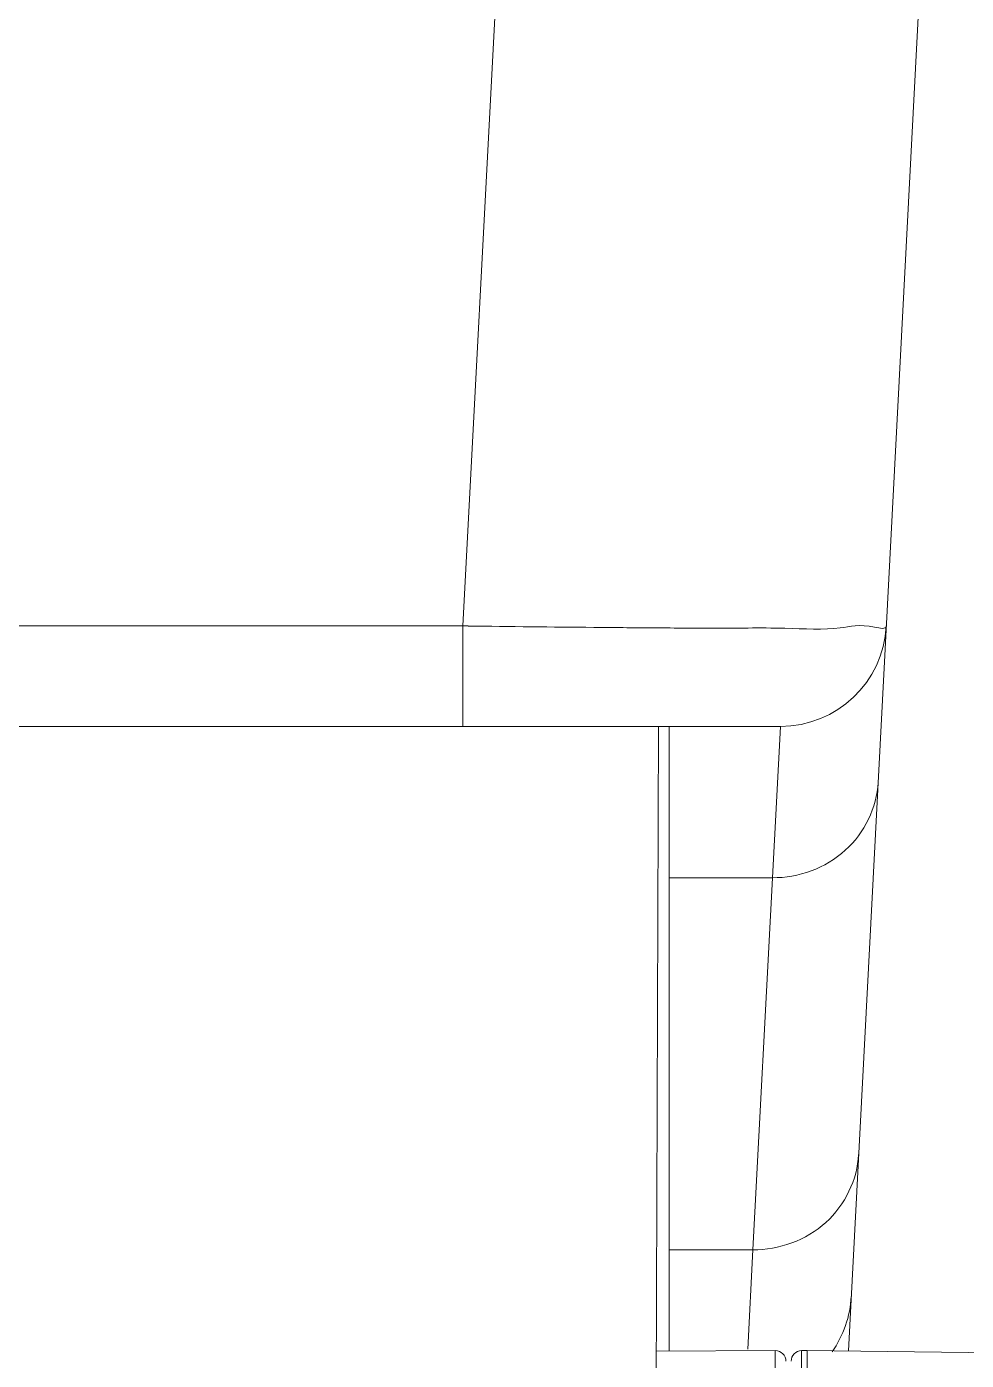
# Model space of a CAD drawing. Header units: millimetres. Extents: x 6110 to 6704, y -2661 to -1821.
# Drawn here: x 6321.78 to 6332.86, y -1978 to -1962.27 of the extents above; entities that cross this region are included whole.
import ezdxf

# ---------------------------------------------------------------- set-up
doc = ezdxf.new("R2010")
doc.units = ezdxf.units.MM
doc.header["$LTSCALE"] = 0.1
doc.linetypes.add('HIDDEN2', pattern=[4.7625, 3.175, -1.5875])
doc.layers.add('1', color=4, linetype='HIDDEN2', lineweight=13)
doc.layers.add('DIM', color=3, linetype='Continuous', lineweight=9)

msp = doc.modelspace()

# ---------------------------------------------------------------- hatches: boundary and pattern name
at = {"layer": 'DIM'}
h = msp.add_hatch(dxfattribs=at)
h.set_pattern_fill('ANSI31', color=2)
edge = h.paths.add_edge_path()
edge.add_line((6619.617, -2595.98), (6619.617, -1962.206))
edge.add_line((6634.617, -1966.11), (6619.617, -1966.11))
edge.add_line((6634.617, -2610.98), (6634.617, -1966.11))
edge.add_line((6634.617, -2610.98), (6184.457, -2610.98))
edge.add_line((6619.617, -2595.98), (6184.457, -2595.98))
edge.add_line((6184.457, -2610.98), (6184.457, -2595.98))

# ---------------------------------------------------------------- linework, layer by layer
at = {"layer": '1', "color": 7, "linetype": 'Continuous'}
for p, q in [((6332.661, -1955.182), (6331.471, -1977.889)), ((6326.924, -1969.339), (6327.355, -1961.118)), ((6326.924, -1969.339), (6239.262, -1969.339)), ((6326.924, -1969.339), (6326.924, -1970.524)), ((6326.924, -1969.339), (6326.986, -1969.339)), ((6328.468, -1969.356), (6328.767, -1969.358)), ((6329.508, -1969.363), (6329.86, -1969.365)), ((6330.67, -1970.524), (6235.516, -1970.524)), ((6329.176, -1986.141), (6329.231, -1970.524)), ((6329.356, -1970.524), (6329.356, -1977.891)), ((6330.574, -1972.308), (6330.67, -1970.524)), ((6329.356, -1972.308), (6330.574, -1972.308)), ((6330.344, -1976.696), (6330.574, -1972.308)), ((6330.344, -1976.696), (6329.356, -1976.696)), ((6330.284, -1977.867), (6330.344, -1976.696)), ((6329.205, -1977.892), (6330.609, -1977.884)), ((6330.609, -1977.884), (6330.609, -1986.884)), ((6330.919, -1977.885), (6330.984, -1977.884)), ((6330.919, -1986.809), (6330.919, -1977.885)), ((6330.984, -1977.884), (6330.984, -1986.793)), ((6341.055, -1978.003), (6330.984, -1977.884))]:
    msp.add_line(p, q, dxfattribs=at)
for centre, radius, start, end in [((6331.698, -1604.802), 364.568, 269.25948, 269.49245), ((6330.928, -1696.442), 272.925, 269.54621, 269.70183), ((6330.67, -1969.273), 1.25, 270, 357), ((6330.609, -1978.009), 0.125, 0, 90), ((6330.921, -1978.01), 0.125, 91, 180)]:
    msp.add_arc(centre, radius, start, end, dxfattribs=at)
for points, knots in [([(6329.86, -1969.365), (6330.147, -1969.366), (6330.635, -1969.352), (6331.329, -1969.395), (6331.631, -1969.305), (6331.917, -1969.385), (6331.919, -1969.339)], [0, 0, 0, 0, 0.418374, 0.734957, 0.932266, 1, 1, 1, 1]), ([(6330.574, -1972.308), (6330.88, -1972.31), (6331.511, -1972.088), (6331.807, -1971.479), (6331.822, -1971.183)], [0, 0, 0, 0, 0.508309, 1, 1, 1, 1]), ([(6331.592, -1975.571), (6331.577, -1975.867), (6331.282, -1976.476), (6330.651, -1976.698), (6330.344, -1976.696)], [0, 0, 0, 0, 0.491466, 1, 1, 1, 1])]:
    msp.add_open_spline(points, degree=3, knots=knots, dxfattribs=at)
msp.add_open_spline([(6331.278, -1977.9), (6331.411, -1977.712), (6331.492, -1977.477), (6331.505, -1977.246)], degree=3, dxfattribs=at)

doc.saveas('drawing.dxf')
